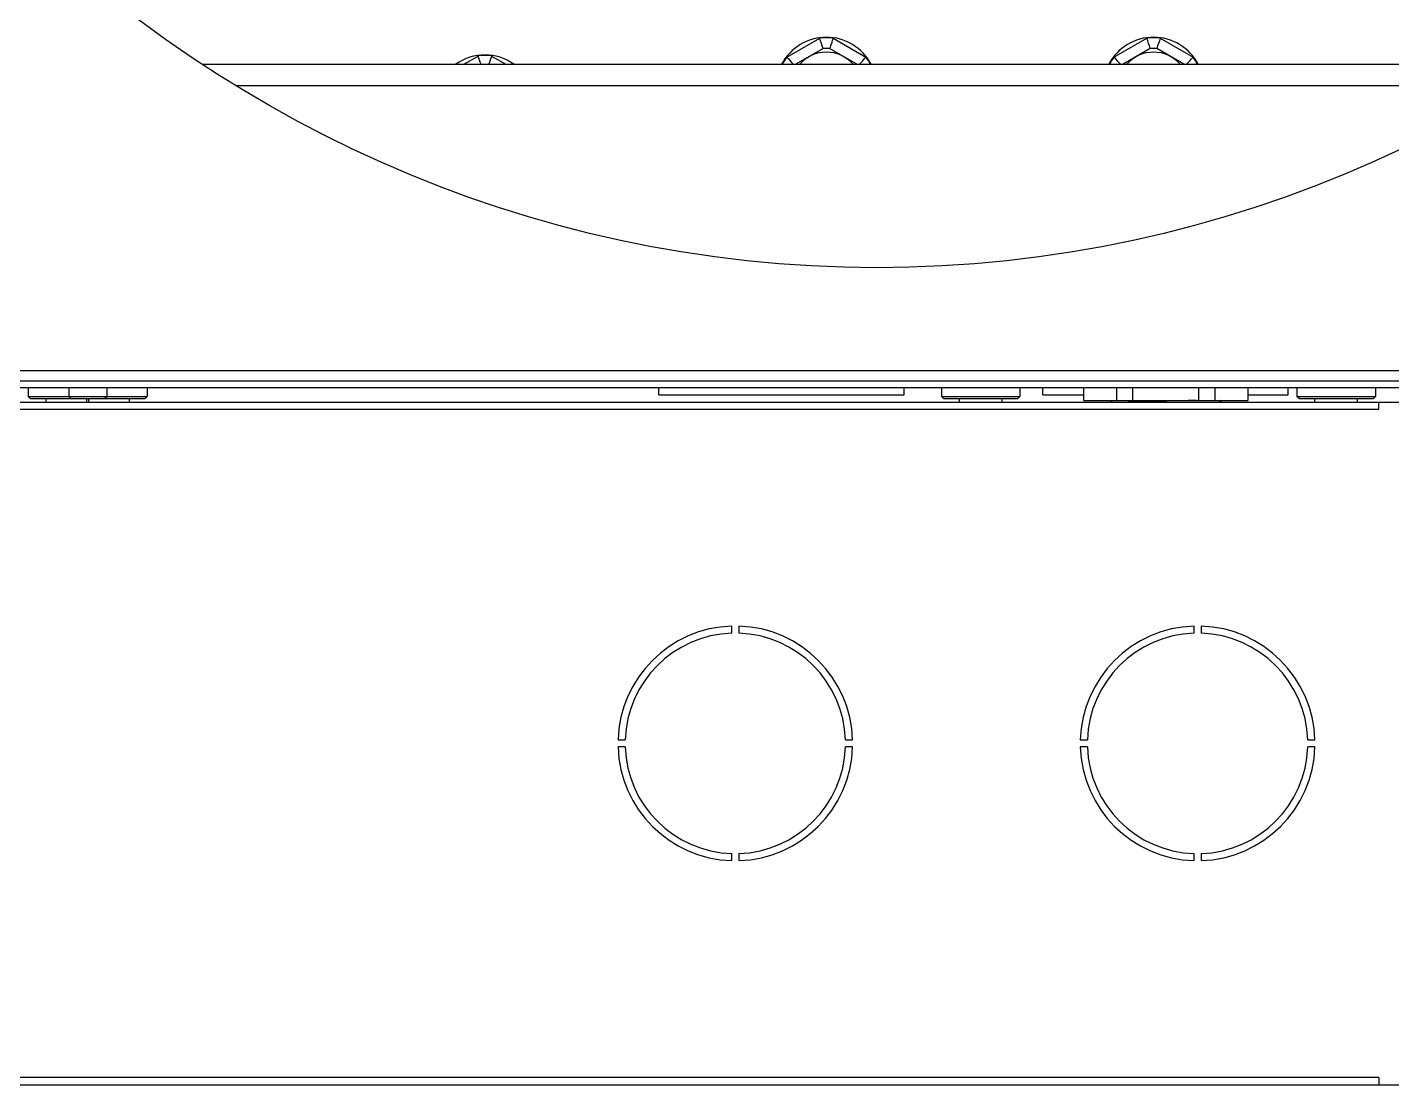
# Model space of a CAD drawing. Extents: x 59521 to 184406, y -1257 to 56672.
# Drawn here: x 80422.1 to 80613.9, y 18056.2 to 18204.9 of the extents above; entities that cross this region are included whole.
import ezdxf

# ---------------------------------------------------------------- set-up
doc = ezdxf.new("R2010")
doc.units = 0
doc.header["$MEASUREMENT"] = 0
doc.layers.get('0').update_dxf_attribs({"linetype": 'CONTINUOUS'})
for name, color, linetype in [('2401-01144-S-M6-16HWM_0', 7, 'CONTINUOUS'), ('2403-00027_S-M6-0_0', 7, 'CONTINUOUS'), ('2403-00111_0', 7, 'CONTINUOUS'), ('4208-00681_1_0', 7, 'CONTINUOUS'), ('4208-00681_2_0', 7, 'CONTINUOUS'), ('4209-00026-D30-M_0', 7, 'CONTINUOUS'), ('4212-KH003_041_0', 7, 'CONTINUOUS'), ('4212-L0877_0', 7, 'CONTINUOUS'), ('4215-19366_0', 7, 'CONTINUOUS'), ('4215-19371_3_0', 7, 'CONTINUOUS')]:
    doc.layers.add(name, color=color, linetype=linetype)

# ---------------------------------------------------------------- blocks, each defined once
blk = doc.blocks.new('A$C2059127E')
at = {"color": 87}
blk.add_ellipse((1420.13, 304.92), major_axis=(0, 188.03), ratio=0.950994, dxfattribs=at)
at = {"layer": '2401-01144-S-M6-16HWM_0', "color": 87, "linetype": 'Continuous'}
for p, q in [((1303.35, 98), (1303.35, 98.5)), ((1309.05, 98), (1309.05, 98.5)), ((1309.35, 98), (1309.35, 98.5)), ((1315.05, 98), (1315.05, 98.5)), ((1431.75, 98), (1431.75, 98.5)), ((1437.75, 98), (1437.75, 98.5)), ((1481.75, 98), (1481.75, 98.5)), ((1487.75, 98), (1487.75, 98.5))]:
    blk.add_line(p, q, dxfattribs=at)
at = {"layer": '2403-00027_S-M6-0_0', "color": 87, "linetype": 'Continuous'}
for p, q in [((1300.82, 100), (1300.82, 98.8)), ((1306.52, 100), (1306.52, 98.8)), ((1311.87, 100), (1311.87, 98.8)), ((1317.57, 100), (1317.57, 98.8)), ((1429.22, 100), (1429.22, 98.8)), ((1440.27, 100), (1440.27, 98.8)), ((1479.22, 100), (1479.22, 98.8)), ((1490.27, 100), (1490.27, 98.8)), ((1300.82, 98.8), (1311.87, 98.8)), ((1301.12, 98.5), (1300.82, 98.8)), ((1301.12, 98.5), (1311.57, 98.5)), ((1306.52, 98.8), (1317.57, 98.8)), ((1306.82, 98.5), (1306.52, 98.8)), ((1306.82, 98.5), (1317.27, 98.5)), ((1311.57, 98.5), (1311.87, 98.8)), ((1317.27, 98.5), (1317.57, 98.8)), ((1429.22, 98.8), (1440.27, 98.8)), ((1429.52, 98.5), (1429.22, 98.8)), ((1429.52, 98.5), (1439.97, 98.5)), ((1439.97, 98.5), (1440.27, 98.8)), ((1479.22, 98.8), (1490.27, 98.8)), ((1479.52, 98.5), (1479.22, 98.8)), ((1479.52, 98.5), (1489.97, 98.5)), ((1489.97, 98.5), (1490.27, 98.8))]:
    blk.add_line(p, q, dxfattribs=at)
at = {"layer": '2403-00111_0', "color": 87, "linetype": 'Continuous'}
for p, q in [((1407.49, 146.5), (1412.11, 149.16)), ((1413.99, 149.16), (1418.61, 146.5)), ((1453.49, 146.5), (1458.11, 149.16)), ((1459.99, 149.16), (1464.61, 146.5)), ((1362.1, 145.5), (1364.11, 146.66)), ((1365.99, 146.66), (1368, 145.5)), ((1412.59, 147.71), (1408.77, 145.5)), ((1417.33, 145.5), (1413.51, 147.71)), ((1458.59, 147.71), (1454.77, 145.5)), ((1463.33, 145.5), (1459.51, 147.71))]:
    blk.add_line(p, q, dxfattribs=at)
for centre, radius, start, end in [((1413.05, 142.2), 7.1, 27.7074, 152.2926), ((1413.05, 142.2), 7.03, 82.2914, 97.7086), ((1353.49, 129.11), 61.95, 17.4669, 18.8842), ((1413.05, 142.2), 5.53, 85.1798, 94.8202), ((1472.61, 129.11), 61.95, 161.1158, 162.5331), ((1459.05, 142.2), 7.1, 27.7074, 152.2926), ((1459.05, 142.2), 7.03, 82.2914, 97.7086), ((1399.49, 129.11), 61.95, 17.4669, 18.8842), ((1459.05, 142.2), 5.53, 85.1798, 94.8202), ((1518.61, 129.11), 61.95, 161.1158, 162.5331), ((1365.05, 139.7), 7.1, 54.9655, 125.0345), ((1365.05, 139.7), 7.03, 82.2914, 97.7086), ((1302.94, 125.76), 64.64, 17.7797, 18.868), ((1427.16, 125.76), 64.64, 161.132, 162.2203), ((1413.05, 142.2), 7.03, 142.2914, 151.9505), ((1455.56, 188.47), 63.81, 221.1283, 222.3334), ((1413.05, 142.2), 5, 41.4078, 138.5922), ((1370.54, 188.47), 63.81, 317.6666, 318.8717), ((1413.05, 142.2), 7.03, 28.0231, 37.7086), ((1459.05, 142.2), 7.03, 142.2914, 151.9505), ((1501.56, 188.47), 63.81, 221.1283, 222.3334), ((1459.05, 142.2), 5, 41.4078, 138.5922), ((1416.54, 188.47), 63.81, 317.6666, 318.8717), ((1459.05, 142.2), 7.03, 28.0231, 37.7086)]:
    blk.add_arc(centre, radius, start, end, dxfattribs=at)
at = {"layer": '4208-00681_1_0', "color": 87, "linetype": 'Continuous'}
for p, q in [((1452.92, 98.23), (1453.33, 98)), ((1468.62, 98), (1468.22, 98.23))]:
    blk.add_line(p, q, dxfattribs=at)
blk.add_open_spline([(1465.09, 98.23), (1464.3, 98.21), (1461.11, 98.13), (1457.91, 98.08), (1455.5, 98)], degree=3, knots=[0, 0, 0, 0, 0.244506, 1, 1, 1, 1], dxfattribs=at)
at = {"layer": '4208-00681_2_0', "color": 87, "linetype": 'Continuous'}
for p, q in [((1449.19, 100), (1449.19, 98.23)), ((1453.83, 100), (1453.83, 98.23)), ((1456.11, 100), (1456.11, 98.23)), ((1465.39, 100), (1465.39, 98.23)), ((1467.67, 100), (1467.67, 98.23)), ((1472.31, 100), (1472.31, 98.23)), ((1449.19, 98.23), (1472.31, 98.23))]:
    blk.add_line(p, q, dxfattribs=at)
at = {"layer": '4209-00026-D30-M_0', "color": 87, "linetype": 'Continuous'}
for p, q in [((1389.5, 99), (1389.5, 100)), ((1424, 99), (1424, 100)), ((1443.5, 99), (1443.5, 100)), ((1478, 99), (1478, 100)), ((1389.5, 99), (1424, 99)), ((1443.5, 99), (1449.19, 99)), ((1472.31, 99), (1478, 99))]:
    blk.add_line(p, q, dxfattribs=at)
at = {"layer": '4212-KH003_041_0', "color": 87, "linetype": 'Continuous'}
for p, q in [((1325.32, 145.5), (1514.95, 145.5)), ((1330.04, 142.5), (1510.23, 142.5))]:
    blk.add_line(p, q, dxfattribs=at)
at = {"layer": '4212-L0877_0', "color": 87, "linetype": 'Continuous'}
blk.add_line((1507.25, 100), (1054.75, 100), dxfattribs=at)
blk.add_line((1507.25, 100), (1054.75, 100), dxfattribs=at)
at = {"layer": '4215-19366_0', "color": 87, "linetype": 'Continuous'}
for p, q in [((1062.25, 98), (1622.75, 98)), ((1062.25, 98), (1622.75, 98)), ((1490.75, 97), (1490.75, 98)), ((1490.75, 97), (1490.75, 98)), ((1062.25, 97), (1490.75, 97)), ((1062.25, 97), (1490.75, 97)), ((1399.75, 65.49), (1399.75, 66.49)), ((1399.75, 65.49), (1399.75, 66.49)), ((1400.75, 66.49), (1400.75, 65.49)), ((1400.75, 66.49), (1400.75, 65.49)), ((1464.75, 65.49), (1464.75, 66.49)), ((1464.75, 65.49), (1464.75, 66.49)), ((1465.75, 66.49), (1465.75, 65.49)), ((1465.75, 66.49), (1465.75, 65.49)), ((1383.76, 50.5), (1384.76, 50.5)), ((1383.76, 50.5), (1384.76, 50.5)), ((1415.74, 50.5), (1416.74, 50.5)), ((1415.74, 50.5), (1416.74, 50.5)), ((1448.76, 50.5), (1449.76, 50.5)), ((1448.76, 50.5), (1449.76, 50.5)), ((1480.74, 50.5), (1481.74, 50.5)), ((1480.74, 50.5), (1481.74, 50.5)), ((1384.76, 49.5), (1383.76, 49.5)), ((1384.76, 49.5), (1383.76, 49.5)), ((1416.74, 49.5), (1415.74, 49.5)), ((1416.74, 49.5), (1415.74, 49.5)), ((1449.76, 49.5), (1448.76, 49.5)), ((1449.76, 49.5), (1448.76, 49.5)), ((1481.74, 49.5), (1480.74, 49.5)), ((1481.74, 49.5), (1480.74, 49.5)), ((1399.75, 33.51), (1399.75, 34.51)), ((1399.75, 33.51), (1399.75, 34.51)), ((1400.75, 34.51), (1400.75, 33.51)), ((1400.75, 34.51), (1400.75, 33.51)), ((1464.75, 33.51), (1464.75, 34.51)), ((1464.75, 33.51), (1464.75, 34.51)), ((1465.75, 34.51), (1465.75, 33.51)), ((1465.75, 34.51), (1465.75, 33.51)), ((1490.75, 3), (1062.25, 3)), ((1490.75, 3), (1062.25, 3)), ((1062.25, 2), (1622.75, 2)), ((1062.25, 2), (1622.75, 2)), ((1490.75, 3), (1490.75, 2)), ((1490.75, 3), (1490.75, 2))]:
    blk.add_line(p, q, dxfattribs=at)
for centre, radius, start, end in [((1400.25, 50), 16.5, 91.7365, 178.2635), ((1400.25, 50), 16.5, 91.7365, 178.2635), ((1400.25, 50), 15.5, 91.8486, 178.1514), ((1400.25, 50), 15.5, 91.8486, 178.1514), ((1400.25, 50), 16.5, 1.7365, 88.2635), ((1400.25, 50), 16.5, 1.7365, 88.2635), ((1400.25, 50), 15.5, 1.8486, 88.1514), ((1400.25, 50), 15.5, 1.8486, 88.1514), ((1465.25, 50), 16.5, 91.7365, 178.2635), ((1465.25, 50), 16.5, 91.7365, 178.2635), ((1465.25, 50), 15.5, 91.8486, 178.1514), ((1465.25, 50), 15.5, 91.8486, 178.1514), ((1465.25, 50), 16.5, 1.7365, 88.2635), ((1465.25, 50), 16.5, 1.7365, 88.2635), ((1465.25, 50), 15.5, 1.8486, 88.1514), ((1465.25, 50), 15.5, 1.8486, 88.1514), ((1400.25, 50), 16.5, 181.7365, 268.2635), ((1400.25, 50), 16.5, 181.7365, 268.2635), ((1400.25, 50), 15.5, 181.8486, 268.1514), ((1400.25, 50), 15.5, 181.8486, 268.1514), ((1400.25, 50), 16.5, 271.7365, 358.2635), ((1400.25, 50), 15.5, 271.8486, 358.1514), ((1400.25, 50), 16.5, 271.7365, 358.2635), ((1400.25, 50), 15.5, 271.8486, 358.1514), ((1465.25, 50), 16.5, 181.7365, 268.2635), ((1465.25, 50), 16.5, 181.7365, 268.2635), ((1465.25, 50), 15.5, 181.8486, 268.1514), ((1465.25, 50), 15.5, 181.8486, 268.1514), ((1465.25, 50), 16.5, 271.7365, 358.2635), ((1465.25, 50), 15.5, 271.8486, 358.1514), ((1465.25, 50), 16.5, 271.7365, 358.2635), ((1465.25, 50), 15.5, 271.8486, 358.1514)]:
    blk.add_arc(centre, radius, start, end, dxfattribs=at)
at = {"layer": '4215-19371_3_0', "color": 87, "linetype": 'Continuous'}
for p, q in [((1623.85, 102.4), (375.65, 102.4)), ((1623.85, 102.4), (375.65, 102.4)), ((374.25, 101), (1625.25, 101)), ((374.25, 101), (1625.25, 101))]:
    blk.add_line(p, q, dxfattribs=at)

msp = doc.modelspace()

# ---------------------------------------------------------------- block references
at = {"color": 3}
msp.add_blockref('A$C2059127E', (79121.361, 18054.172), dxfattribs=at)

doc.saveas('drawing.dxf')
